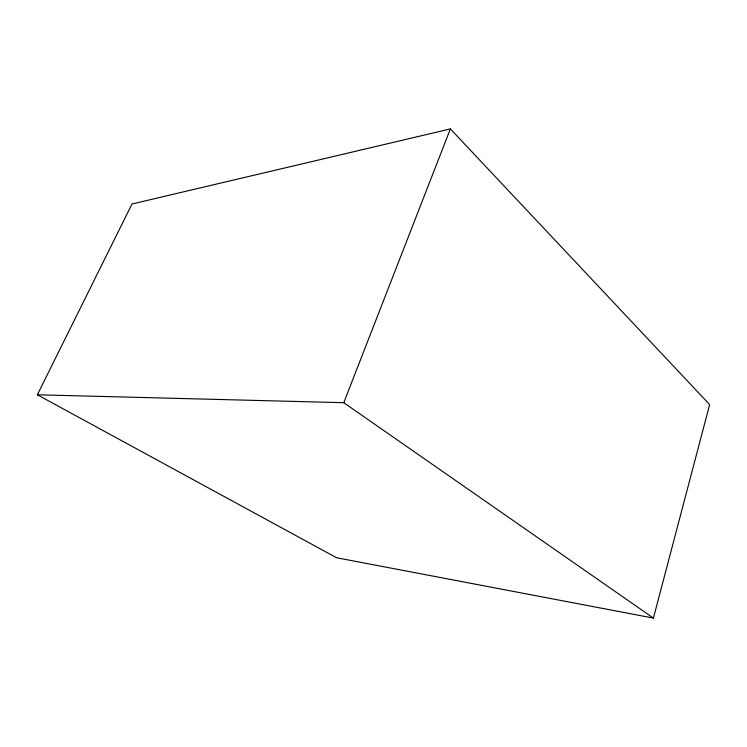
<?xml version="1.0" encoding="UTF-8"?>
<svg xmlns="http://www.w3.org/2000/svg" width="747" height="747" viewBox="0 0 747 747"><rect width="100%" height="100%" fill="white"/><g stroke="black" fill="none" stroke-linecap="round" stroke-linejoin="round"><path stroke-width="1.12" d="M653.401 618.086L709.65 404.594L450.385 128.914L132.004 203.996L37.35 394.78L336.58 557.748L653.401 618.086L343.769 402.698L37.35 394.78M343.769 402.698L450.385 128.914"/></g></svg>
